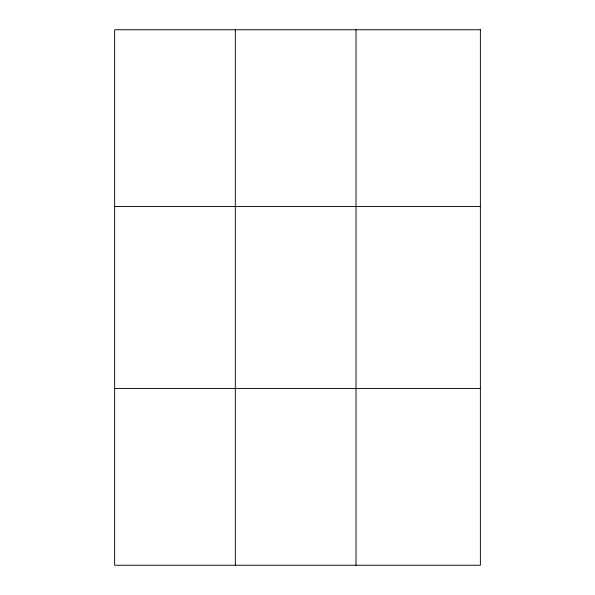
<?xml version="1.0" encoding="UTF-8"?>
<svg xmlns="http://www.w3.org/2000/svg" width="595" height="595" viewBox="0 0 595 595"><rect width="100%" height="100%" fill="white"/><g stroke="black" fill="none" stroke-linecap="round" stroke-linejoin="round"><path stroke-width="0.89" d="M235.322 565.25L235.322 29.75M356.018 565.25L356.018 29.75M114.627 206.465L480.373 206.465M114.627 388.535L480.373 388.535M480.373 29.75L114.627 29.75L114.627 565.25L480.373 565.25L480.373 29.75"/></g></svg>
